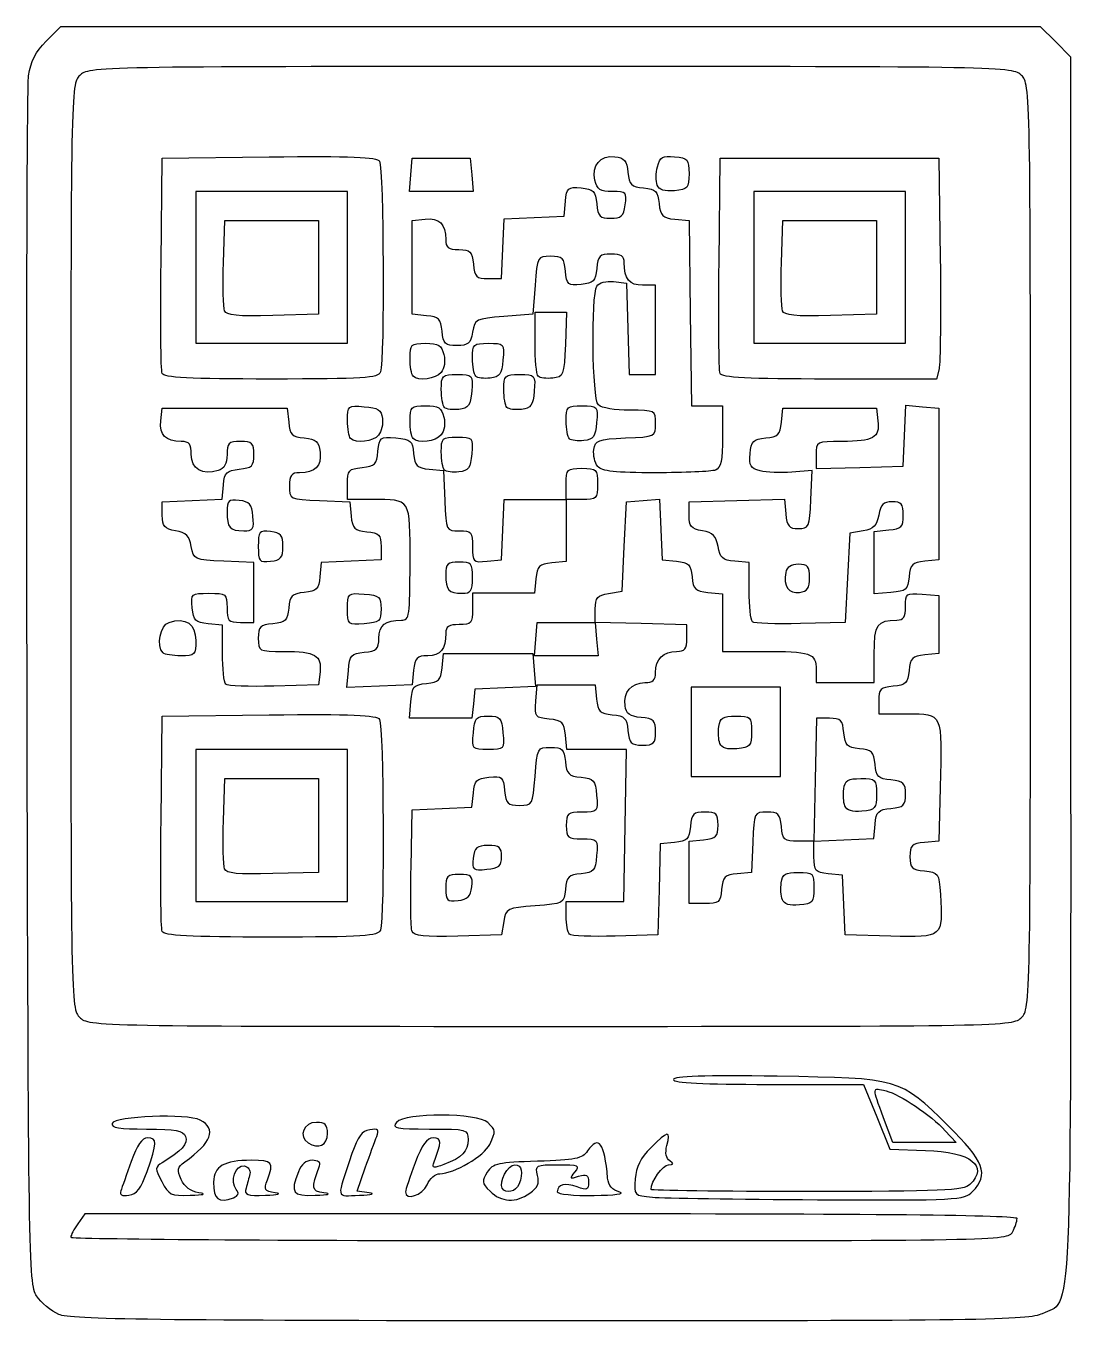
# Model space of a CAD drawing. Extents: x 15 to 1686, y 39 to 1121.
# Drawn here: x 750 to 925.8, y 897.5 to 1119 of the extents above; entities that cross this region are included whole.
import ezdxf

# ---------------------------------------------------------------- set-up
doc = ezdxf.new("R2010")
doc.units = 0
doc.layers.get('0').update_dxf_attribs({"linetype": 'CONTINUOUS'})

msp = doc.modelspace()

# ---------------------------------------------------------------- linework, layer by layer
at = {"color": 7}
for points in [[(753.367275, 1116.517293), (755.85, 1119), (838.125, 1119), (920.4, 1119), (922.95, 1116.45), (925.5, 1113.9), (925.5, 1011.037755)], [(772.67325, 1079.265524), (772.875, 1096.875), (790.822125, 1097.076391)], [(866.42325, 1079.265517), (866.625, 1096.875), (885, 1096.875), (903.375, 1096.875), (903.586725, 1080)], [(856.038825, 1092.328774), (856.038975, 1092.328774)], [(827.625, 1076.625), (829.875, 1076.625), (830.096025, 1081.653996), (830.316975, 1086.682993), (835.346025, 1086.903996), (840.375, 1087.125), (840.613275, 1089.606232)], [(783.15765, 1079.306263), (783.375, 1086.375), (791.25, 1086.375), (799.125, 1086.375), (799.125, 1078.5), (799.125, 1070.625), (791.424075, 1070.411114)], [(817.26825, 1070.393279), (814.875, 1070.625), (814.875, 1078.5), (814.875, 1086.375), (817.043625, 1086.622557)], [(858.98175, 1086.606721), (861.375, 1086.375), (861.577725, 1070.8125), (861.78045, 1055.25), (864.390225, 1055.25), (867, 1055.25), (867, 1050.080242)], [(876.90765, 1079.306263), (877.125, 1086.375), (885, 1086.375), (892.875, 1086.375), (892.875, 1078.5), (892.875, 1070.625), (885.174075, 1070.411114)], [(835.5, 1075.5), (835.125, 1070.625), (830.253825, 1070.25)], [(848.706375, 1076.122557), (850.875, 1075.875), (851.08875, 1068.1875), (851.3025, 1060.5), (853.52625, 1060.5), (855.75, 1060.5), (855.75, 1068), (855.75, 1075.5), (853.58025, 1075.5)], [(835.5, 1065.875), (835.5, 1071), (838.15785, 1071), (840.8157, 1071), (840.59535, 1065.5625)], [(903.384975, 1061.4375), (902.971425, 1059.75), (884.9622, 1059.75)], [(772.627425, 1052.706383), (772.875, 1054.875), (783.375, 1054.875), (793.875, 1054.875), (794.10675, 1052.48172)], [(876.89325, 1052.48172), (877.125, 1054.875), (885, 1054.875), (892.875, 1054.875), (893.122575, 1052.706383)], [(882.75, 1046.972843), (882.75, 1044.695685), (890.0625, 1044.910343), (897.375, 1045.125), (897.59775, 1050.23067), (897.8205, 1055.336348), (900.59775, 1055.10567), (903.375, 1054.875), (903.375, 1042.125), (903.375, 1029.375), (900.98175, 1029.14328)], [(817.73175, 1044.60672), (820.125, 1044.375), (820.346775, 1039.3125)], [(881.84265, 1039.507807), (882.060375, 1044.390607), (878.637675, 1044.118395)], [(772.875, 1036.882365), (772.875, 1039.125), (777.892425, 1039.34574), (782.909925, 1039.56648), (783.142425, 1041.97074)], [(808.06365, 1039.5), (804, 1039.5), (804, 1042.07748)], [(827.4375, 1029.13998), (829.875, 1029.375), (830.096775, 1034.4375), (830.31855, 1039.5), (835.534275, 1039.5), (840.75, 1039.5), (840.75, 1042.125)], [(799.3125, 1039.346767), (804.375, 1039.125), (804.60675, 1036.73172)], [(843.375, 1039.5), (840.75, 1039.5), (840.75, 1034.29752), (840.75, 1029.09504), (838.3125, 1028.86002)], [(847.875, 1023.747607), (850.125, 1024.134945), (850.5, 1031.629972), (850.875, 1039.125), (853.65225, 1039.35567), (856.4295, 1039.586348), (856.65225, 1034.48067), (856.875, 1029.375), (859.26825, 1029.14328)], [(861.375, 1036.882365), (861.375, 1039.125), (869.38815, 1039.33737), (877.401225, 1039.549747), (877.63815, 1037.08737)], [(895.3125, 1023.892223), (892.5, 1023.659453), (892.5, 1028.90721), (892.5, 1034.15496), (894.9375, 1034.38998)], [(890.6187, 1034.251305), (888.375, 1033.865055), (888, 1026.370027), (887.625, 1018.875), (880.08705, 1018.662915)], [(809.625, 1031.625), (809.625, 1029.375), (804.607575, 1029.15426), (799.590075, 1028.93352), (799.357575, 1026.52926)], [(786, 1018.875), (788.25, 1018.875), (788.25, 1023.903232), (788.25, 1028.931465), (783.192375, 1029.153233)], [(871.5, 1024.202483), (871.5, 1028.90496), (869.0658, 1029.13998)], [(835.63995, 1026.1875), (835.404975, 1023.75), (830.20245, 1023.75), (825, 1023.75), (825, 1021.125)], [(864.5625, 1023.88998), (867, 1023.65496), (867, 1018.82748), (867, 1014), (873.68865, 1014)], [(900.5625, 1023.607777), (903.375, 1023.375), (903.375, 1018.5), (903.375, 1013.625), (900.98175, 1013.39328)], [(861, 1016.223765), (861, 1018.447522), (853.3125, 1018.661265), (845.625, 1018.875), (845.625, 1021.117635)], [(783, 1013.702482), (783, 1018.40496), (780.5625, 1018.63998)], [(819.89325, 1011.23172), (820.125, 1013.625), (827.625, 1013.625), (835.125, 1013.625), (835.3557, 1010.84775), (835.586325, 1008.0705), (830.4807, 1007.84775), (825.375, 1007.625), (825.13995, 1005.1875), (824.904975, 1002.75), (819.657225, 1002.75), (814.409475, 1002.75), (814.6422, 1005.5625)], [(882.75, 1010.919758), (882.75, 1008.75), (887.625, 1008.75), (892.5, 1008.75), (892.5, 1013.544758)], [(799.372575, 1010.543617), (799.125, 1008.375), (791.58705, 1008.162915)], [(815.11005, 1010.8125), (814.875, 1008.375), (809.390175, 1008.15369), (803.905425, 1007.93238), (804.140175, 1010.77869)], [(835.645275, 1005.613597), (835.875, 1008.375), (840.75, 1008.375), (845.625, 1008.375), (845.85675, 1005.98172)], [(893.25, 1005.70248), (893.25, 1003.5), (898.110675, 1003.5)], [(772.67325, 985.515517), (772.875, 1003.125), (790.822125, 1003.32639)], [(884.973675, 1002.75), (882.7923, 1002.75), (882.58365, 992.4375), (882.375, 982.125), (879.75, 982.125)], [(840.75, 969.500002), (840.75, 972), (845.5908, 972), (850.4316, 972), (850.6533, 984.75096), (850.875, 997.501927), (845.86005, 997.501178), (840.845025, 997.500428), (840.61005, 999.937928)], [(783.15765, 985.556265), (783.375, 992.625), (791.25, 992.625), (799.125, 992.625), (799.125, 984.75), (799.125, 976.875), (791.424075, 976.661115)], [(814.664025, 977.664667), (814.875, 987.375), (819.892425, 987.59574), (824.909925, 987.81648), (825.142425, 990.22074)], [(903.5922, 991.125), (903.375, 982.125), (900.9375, 981.88998)], [(882.375, 979.5), (882.375, 982.125), (887.392425, 982.34574), (892.409925, 982.56648), (892.642425, 984.97074)], [(858.963225, 981.8919), (856.55145, 981.6588), (856.338225, 974.0169), (856.125, 966.375), (848.962875, 966.162158)], [(864, 971.625), (861.375, 971.625), (861.375, 976.875), (861.375, 982.125), (863.8125, 982.36002)], [(872.096775, 981.9375), (871.875, 976.875), (869.48175, 976.64328)], [(895.29165, 966.16149), (887.625, 966.375), (887.404275, 971.392462), (887.18355, 976.409918), (884.779275, 976.642462)], [(830.24805, 968.625), (829.863375, 966.375), (822.543675, 966.160185)], [(874.730775, 941.25), (890.711475, 941.25), (892.92195, 935.8125), (895.13235, 930.375), (901.10775, 930.152955)], [(904.443225, 933.454673), (906.26145, 931.5), (900.93465, 931.5), (895.607775, 931.5), (894.05385, 935.653132)], [(807.61815, 923.031817), (805.611375, 923.33889), (806.9787, 927.231945)], [(817.3638, 924.374977), (817.3635, 924.375)], [(838.167525, 919.5), (759.83505, 919.5), (758.667525, 917.833118)]]:
    msp.add_lwpolyline(points, dxfattribs=at)
for points in [[(814.6422, 1094.0625), (814.875, 1096.875), (819.75, 1096.875), (824.625, 1096.875), (824.8578, 1094.0625), (825.090525, 1091.25), (819.75, 1091.25), (814.409475, 1091.25)], [(804, 1078.5), (804, 1091.25), (791.25, 1091.25), (778.5, 1091.25), (778.5, 1078.5), (778.5, 1065.75), (791.25, 1065.75), (804, 1065.75)], [(897.75, 1078.5), (897.75, 1091.25), (885, 1091.25), (872.25, 1091.25), (872.25, 1078.5), (872.25, 1065.75), (885, 1065.75), (897.75, 1065.75)], [(783.331725, 1071.217377)], [(877.081725, 1071.217377)], [(772.8372, 1060.703017)], [(815.000025, 1060.25)], [(825.53445, 1060.215568)], [(836.03445, 1060.215568)], [(866.5872, 1060.703017)], [(820.28445, 1054.96557)], [(830.78445, 1054.96557)], [(804.500025, 1049.750002)], [(815.000025, 1049.750002)], [(841.28445, 1049.715578)], [(820.28445, 1044.46557)], [(846.034275, 1045.08372)], [(788.11005, 1036.6875)], [(793.125, 1031.625)], [(825, 1026.375)], [(881.625, 1026.375)], [(804, 1021.125)], [(835.6422, 1016.0625), (835.875, 1018.875), (840.75, 1018.875), (845.625, 1018.875), (845.8578, 1016.0625), (846.090525, 1013.25), (840.75, 1013.25), (835.409475, 1013.25)], [(872.02455, 1018.975418)], [(773.000025, 1013.750003)], [(783.52455, 1008.475418)], [(876.75, 1000.5), (876.75, 1008), (869.25, 1008), (861.75, 1008), (861.75, 1000.5), (861.75, 993), (869.25, 993), (876.75, 993)], [(825.1422, 1000.3125)], [(804, 984.75), (804, 997.5), (791.25, 997.5), (778.5, 997.5), (778.5, 984.75), (778.5, 972), (791.25, 972), (804, 972)], [(866.5605, 998.52255)], [(887.5605, 988.02255)], [(829.875, 979.5)], [(783.331725, 977.46738)], [(824.8623, 974.4375)], [(877.0605, 972.27255)], [(772.8372, 966.953017)], [(814.8384, 966.949845)], [(841.275375, 966.474653)], [(917.25, 952.5)], [(800.625, 933.010275)], [(770.3184, 926.625)], [(830.0073, 923.8125)], [(779.02185, 923.041103)], [(784.832775, 922.212585)], [(800.028825, 923.040443)], [(807.61815, 923.031817)], [(834.6432, 922.959607)], [(909, 923.25)], [(915.7236, 916.450695)], [(755.494125, 902.594347)]]:
    msp.add_lwpolyline(points, close=True, dxfattribs=at)
for points in [[(750.4086, 1110.704793), (750.74865, 1113.083447), (751.59375, 1114.743759), (753.367275, 1116.517293)], [(838.125, 1112.25), (761.499975, 1112.25), (760.48065, 1112.23068), (759, 1110.75)], [(917.25, 1110.75), (915.76935, 1112.230676), (914.750025, 1112.25), (838.125, 1112.25)], [(750.153825, 1007.591835), (750.032175, 1062.472576), (750.146325, 1108.873407), (750.4086, 1110.704793)], [(759, 1110.75), (757.51935, 1109.269324), (757.5, 1108.25), (757.5, 1031.625)], [(918.75, 1031.625), (918.75, 1108.25), (918.7305, 1109.269324), (917.25, 1110.75)], [(790.822125, 1097.076391), (804.679875, 1097.231894), (808.906875, 1097.061001), (809.37315, 1096.326391)], [(809.37315, 1096.326391), (810.070425, 1095.227892), (810.228, 1062.716929), (809.54475, 1060.93634)], [(845.55555, 1093.13474), (844.9374, 1095.597643), (846.463275, 1097.38783), (848.9358, 1097.100418)], [(848.9358, 1097.100418), (850.509375, 1096.917502), (850.918725, 1096.423754), (851.10675, 1094.481721)], [(856.069725, 1095.422276), (856.479225, 1097.053976), (856.912275, 1097.306309), (858.963075, 1097.108099)], [(858.963075, 1097.108099), (861.174975, 1096.894317), (861.37485, 1096.657468), (861.37485, 1094.25)], [(851.10675, 1094.481721), (851.3085, 1092.397882), (851.647875, 1092.058481), (853.73175, 1091.856721)], [(856.038975, 1092.328774), (855.791025, 1092.974793), (855.804975, 1094.366869), (856.069725, 1095.422276)], [(861.37485, 1094.25), (861.37485, 1091.835511), (861.17895, 1091.606122), (858.932175, 1091.389597)], [(840.613275, 1089.606232), (840.83385, 1091.902679), (841.0293, 1092.070243), (843.238275, 1091.856232)], [(848.509425, 1091.25), (846.48525, 1091.25), (845.9415, 1091.596956), (845.55555, 1093.13474)], [(858.932175, 1091.389597), (857.248575, 1091.227345), (856.349475, 1091.519196), (856.038825, 1092.328774)], [(843.238275, 1091.856232), (845.32515, 1091.654053), (845.65455, 1091.318735), (845.86005, 1089.1875)], [(850.659975, 1089), (850.9701, 1091.113077), (850.839225, 1091.25), (848.509425, 1091.25)], [(853.73175, 1091.856721), (855.81555, 1091.65496), (856.154925, 1091.315559), (856.35675, 1089.231721)], [(845.86005, 1089.1875), (846.06435, 1087.068598), (846.371775, 1086.75), (848.212425, 1086.75)], [(848.212425, 1086.75), (849.99165, 1086.75), (850.382475, 1087.109305), (850.659975, 1089)], [(856.35675, 1089.231721), (856.5585, 1087.147882), (856.897875, 1086.808481), (858.98175, 1086.606721)], [(817.043625, 1086.622557), (819.4119, 1086.892904), (820.47045, 1085.837327), (820.488525, 1083.1875)], [(820.488525, 1083.1875), (820.497525, 1081.823198), (820.9218, 1081.5), (822.70245, 1081.5)], [(822.70245, 1081.5), (824.6391, 1081.5), (824.933325, 1081.205794), (825.13995, 1079.0625)], [(772.8372, 1060.703024), (772.63605, 1061.227183), (772.562325, 1069.580309), (772.67325, 1079.265524)], [(783.331725, 1071.217377), (783.1164, 1071.778458), (783.038025, 1075.418457), (783.15765, 1079.306263)], [(825.13995, 1079.0625), (825.34785, 1076.906393), (825.634725, 1076.625), (827.625, 1076.625)], [(838.125, 1080.375), (835.8942, 1080.375), (835.871775, 1080.33333), (835.5, 1075.5)], [(840.613275, 1077.893768), (840.401625, 1080.097741), (840.1236, 1080.375), (838.125, 1080.375)], [(848.29755, 1080.75), (846.3609, 1080.75), (846.066675, 1080.455794), (845.86005, 1078.3125)], [(850.5, 1079.31134), (850.5, 1080.402953), (849.9687, 1080.75), (848.29755, 1080.75)], [(853.58025, 1075.5), (851.37405, 1075.5), (850.5, 1076.58149), (850.5, 1079.31134)], [(866.5872, 1060.703017), (866.38605, 1061.227176), (866.312325, 1069.580301), (866.42325, 1079.265517)], [(877.081725, 1071.217377), (876.8664, 1071.778458), (876.788025, 1075.418457), (876.90765, 1079.306263)], [(903.586725, 1080), (903.7032, 1070.71875), (903.612225, 1062.365625), (903.384975, 1061.4375)], [(843.238275, 1075.643768), (841.0293, 1075.429757), (840.83385, 1075.597321), (840.613275, 1077.893768)], [(845.86005, 1078.3125), (845.65455, 1076.181265), (845.32515, 1075.845947), (843.238275, 1075.643768)], [(846.15, 1055.4), (845.1012, 1056.448785), (844.889025, 1073.769415), (845.90535, 1075.372557)], [(845.90535, 1075.372557), (846.264525, 1075.939157), (847.47465, 1076.263166), (848.706375, 1076.122557)], [(791.424075, 1070.411114), (785.471625, 1070.245792), (783.634275, 1070.428852), (783.331725, 1071.217377)], [(819.89325, 1067.768279), (819.6915, 1069.852118), (819.352125, 1070.191519), (817.26825, 1070.393279)], [(830.253825, 1070.25), (825.534075, 1069.886653), (825.370725, 1069.805077), (824.996475, 1067.625)], [(885.174075, 1070.411114), (879.221625, 1070.245792), (877.384275, 1070.428852), (877.081725, 1071.217377)], [(822.36765, 1065.375), (820.3944, 1065.375), (820.097175, 1065.662489), (819.89325, 1067.768279)], [(824.996475, 1067.625), (824.668275, 1065.712751), (824.273625, 1065.375), (822.36765, 1065.375)], [(814.5, 1063.25), (814.5, 1065.604537), (814.651875, 1065.75), (817.110675, 1065.75)], [(817.110675, 1065.75), (819.2736, 1065.75), (819.802575, 1065.426688), (820.19445, 1063.86526)], [(825, 1063.25), (825, 1065.615217), (825.144, 1065.75), (827.6703, 1065.75)], [(827.6703, 1065.75), (830.297325, 1065.75), (830.336775, 1065.704453), (830.1078, 1062.9375)], [(836.03445, 1060.215568), (835.740525, 1060.509505), (835.5, 1063.05625), (835.5, 1065.875)], [(840.59535, 1065.5625), (840.384825, 1060.367029), (840.290325, 1060.115122), (838.47195, 1059.903067)], [(815.000025, 1060.25), (814.725, 1060.525), (814.5, 1061.875), (814.5, 1063.25)], [(820.19445, 1063.86526), (820.4658, 1062.784276), (820.27275, 1061.504914), (819.7419, 1060.86526)], [(825.53445, 1060.215568), (825.240525, 1060.509505), (825, 1061.875), (825, 1063.25)], [(809.54475, 1060.93634), (809.147175, 1059.900297), (806.816325, 1059.75), (791.1462, 1059.75)], [(819.7419, 1060.86526), (818.796075, 1059.725615), (815.9001, 1059.349865), (815.000025, 1060.25)], [(830.1078, 1062.9375), (829.910925, 1060.559144), (829.581225, 1060.090742), (827.97195, 1059.903067)], [(791.1462, 1059.75), (777.327675, 1059.75), (773.118825, 1059.969075), (772.8372, 1060.703017)], [(819.75, 1058.000002), (819.75, 1060.365217), (819.894, 1060.5), (822.4203, 1060.5)], [(822.4203, 1060.5), (825.047325, 1060.5), (825.086775, 1060.454453), (824.8578, 1057.6875)], [(827.97195, 1059.903067), (826.92525, 1059.781005), (825.828375, 1059.92163), (825.53445, 1060.215568)], [(830.25, 1058.000002), (830.25, 1060.365217), (830.394, 1060.5), (832.9203, 1060.5)], [(832.9203, 1060.5), (835.547325, 1060.5), (835.586775, 1060.454453), (835.3578, 1057.6875)], [(838.47195, 1059.903067), (837.42525, 1059.781005), (836.328375, 1059.92163), (836.03445, 1060.215568)], [(884.9622, 1059.75), (871.090275, 1059.75), (866.8689, 1059.96894), (866.5872, 1060.703017)], [(820.28445, 1054.965578), (819.990525, 1055.259503), (819.75, 1056.624998), (819.75, 1058.000002)], [(824.8578, 1057.6875), (824.660925, 1055.309145), (824.331225, 1054.84074), (822.72195, 1054.653067)], [(830.78445, 1054.965578), (830.490525, 1055.259503), (830.25, 1056.624998), (830.25, 1058.000002)], [(835.3578, 1057.6875), (835.160925, 1055.309145), (834.831225, 1054.84074), (833.22195, 1054.653067)], [(804, 1052.795273), (804, 1055.277863), (804.069, 1055.334818), (806.8125, 1055.107777)], [(806.8125, 1055.107777), (809.093625, 1054.91898), (809.671275, 1054.548375), (809.8701, 1053.14622)], [(814.5, 1052.750002), (814.5, 1055.104538), (814.651875, 1055.25), (817.110675, 1055.25)], [(817.110675, 1055.25), (819.2736, 1055.25), (819.802575, 1054.92669), (820.19445, 1053.365258)], [(822.72195, 1054.653067), (821.67525, 1054.531005), (820.578375, 1054.671668), (820.28445, 1054.96557)], [(833.22195, 1054.653067), (832.17525, 1054.531005), (831.078375, 1054.671668), (830.78445, 1054.96557)], [(840.75, 1052.75001), (840.75, 1055.115225), (840.894, 1055.250008), (843.4203, 1055.250008)], [(843.4203, 1055.250008), (846.047325, 1055.250008), (846.086775, 1055.204483), (845.8578, 1052.437508)], [(851.4, 1054.5), (849.0075, 1054.5), (846.645, 1054.905), (846.15, 1055.4)], [(855.75, 1052.284267), (855.75, 1054.483898), (855.7185, 1054.5), (851.4, 1054.5)], [(776.0625, 1049.261483), (773.412675, 1049.279558), (772.357125, 1050.338115), (772.627425, 1052.706383)], [(794.10675, 1052.48172), (794.3085, 1050.397882), (794.647875, 1050.058477), (796.73175, 1049.85672)], [(804.500025, 1049.750002), (804.225, 1050.024997), (804, 1051.395375), (804, 1052.795273)], [(809.8701, 1053.14622), (810.004875, 1052.195385), (809.710425, 1050.92976), (809.215725, 1050.33372)], [(815.000025, 1049.750002), (814.725, 1050.024997), (814.5, 1051.374998), (814.5, 1052.750002)], [(820.19445, 1053.365258), (820.4658, 1052.284275), (820.27275, 1051.004917), (819.7419, 1050.365258)], [(841.28445, 1049.715578), (840.990525, 1050.00951), (840.75, 1051.375005), (840.75, 1052.75001)], [(845.8578, 1052.437508), (845.660925, 1050.059152), (845.331225, 1049.590747), (843.72195, 1049.403075)], [(850.6875, 1049.846767), (855.74505, 1050.068317), (855.75, 1050.070695), (855.75, 1052.284267)], [(874.26825, 1049.85672), (876.352125, 1050.058477), (876.6915, 1050.397882), (876.89325, 1052.48172)], [(893.122575, 1052.706383), (893.443125, 1049.89803), (892.348125, 1049.27556), (887.0625, 1049.261483)], [(796.73175, 1049.85672), (798.74745, 1049.661555), (799.164075, 1049.28291), (799.372575, 1047.456383)], [(809.215725, 1050.33372), (808.2912, 1049.2197), (805.38945, 1048.860525), (804.500025, 1049.750002)], [(809.1132, 1047.604755), (809.34015, 1049.96817), (809.480925, 1050.073725), (812.1132, 1049.854755)], [(812.1132, 1049.854755), (814.61265, 1049.646825), (814.896975, 1049.397682), (815.10675, 1047.23172)], [(819.7419, 1050.365258), (818.796075, 1049.225617), (815.9001, 1048.849868), (815.000025, 1049.750002)], [(819.75, 1047.500002), (819.75, 1049.865217), (819.894, 1050), (822.4203, 1050)], [(822.4203, 1050), (825.047325, 1050), (825.086775, 1049.954475), (824.8578, 1047.1875)], [(845.3799, 1047.89622), (845.60445, 1049.479928), (846.0498, 1049.643607), (850.6875, 1049.846767)], [(867, 1050.080242), (867, 1046.057963), (866.736675, 1044.809438), (865.81365, 1044.455242)], [(871.6419, 1047.213233), (871.8453, 1049.317552), (872.1801, 1049.654542), (874.26825, 1049.85672)], [(777.75, 1047.050543), (777.75, 1048.828057), (777.4263, 1049.252205), (776.0625, 1049.261483)], [(786, 1049.25), (784.011525, 1049.25), (783.75, 1048.994385), (783.75, 1047.050543)], [(788.25, 1047.04752), (788.25, 1048.994723), (787.989225, 1049.25), (786, 1049.25)], [(806.4375, 1044.88998), (808.59045, 1045.097565), (808.902825, 1045.414485), (809.1132, 1047.604755)], [(843.72195, 1049.403075), (842.67525, 1049.281013), (841.578375, 1049.421675), (841.28445, 1049.715578)], [(846.034275, 1045.08372), (845.539575, 1045.67976), (845.245125, 1046.945385), (845.3799, 1047.89622)], [(887.0625, 1049.261483), (882.761925, 1049.250008), (882.75, 1049.243708), (882.75, 1046.972843)], [(782.25, 1044.375), (779.6004, 1043.534055), (777.75, 1044.634253), (777.75, 1047.050543)], [(783.75, 1047.050543), (783.75, 1045.509773), (783.30075, 1044.708503), (782.25, 1044.375)], [(785.8125, 1044.61002), (787.955775, 1044.816667), (788.25, 1045.110878), (788.25, 1047.04752)], [(799.372575, 1047.456383), (799.642875, 1045.088115), (798.587325, 1044.02952), (795.9375, 1044.011483)], [(815.10675, 1047.23172), (815.3085, 1045.147882), (815.647875, 1044.808477), (817.73175, 1044.60672)], [(820.28445, 1044.46557), (819.990525, 1044.759503), (819.75, 1046.124998), (819.75, 1047.500002)], [(824.8578, 1047.1875), (824.660925, 1044.809145), (824.331225, 1044.34074), (822.72195, 1044.153067)], [(873.311925, 1044.32382), (871.697325, 1044.72906), (871.444125, 1045.167068), (871.6419, 1047.213233)], [(783.142425, 1041.97074), (783.3462, 1044.077078), (783.677025, 1044.404123), (785.8125, 1044.61002)], [(795.9375, 1044.011483), (794.570925, 1044.002182), (794.25, 1043.578665), (794.25, 1041.784267)], [(804, 1042.07748), (804, 1044.437197), (804.20595, 1044.67482), (806.4375, 1044.88998)], [(822.72195, 1044.153067), (821.67525, 1044.031005), (820.578375, 1044.171668), (820.28445, 1044.46557)], [(840.75, 1042.125), (840.75, 1044.624998), (840.875025, 1044.75), (843.375, 1044.75)], [(843.375, 1044.75), (845.874975, 1044.75), (846, 1044.624998), (846, 1042.125)], [(855.780525, 1044), (848.9814, 1044), (846.725475, 1044.250845), (846.034275, 1045.08372)], [(865.81365, 1044.455242), (865.16115, 1044.204855), (860.646225, 1044), (855.780525, 1044)], [(878.637675, 1044.118395), (876.755175, 1043.968672), (874.358625, 1044.061095), (873.311925, 1044.32382)], [(794.25, 1041.784267), (794.25, 1039.570695), (794.2575, 1039.568317), (799.3125, 1039.346767)], [(846, 1042.125), (846, 1039.625002), (845.874975, 1039.5), (843.375, 1039.5)], [(785.8125, 1039.362315), (783.982125, 1039.572923), (783.75, 1039.354815), (783.75, 1037.424818)], [(788.11005, 1036.6875), (787.914225, 1038.71856), (787.531125, 1039.16457), (785.8125, 1039.362315)], [(814.5, 1028.919758), (814.5, 1039.900845), (814.743825, 1039.5), (808.06365, 1039.5)], [(820.346775, 1039.3125), (820.568325, 1034.254942), (820.570725, 1034.25), (822.784275, 1034.25)], [(879.75, 1034.625), (881.535675, 1034.625), (881.63535, 1034.857522), (881.84265, 1039.507807)], [(895.50735, 1039.125), (894.01995, 1039.125), (893.560575, 1038.668175), (893.25105, 1036.881277)], [(897.375, 1036.875), (897.375, 1038.772635), (897.0825, 1039.125), (895.50735, 1039.125)], [(775.1187, 1034.251088), (773.214, 1034.581013), (772.875, 1034.97855), (772.875, 1036.882365)], [(783.75, 1037.424818), (783.75, 1034.781795), (784.2186, 1034.25), (786.5475, 1034.25)], [(786.5475, 1034.25), (788.1237, 1034.25), (788.316075, 1034.550142), (788.11005, 1036.6875)], [(804.60675, 1036.73172), (804.8085, 1034.647882), (805.147875, 1034.308477), (807.23175, 1034.10672)], [(863.6187, 1034.251088), (861.714, 1034.581013), (861.375, 1034.97855), (861.375, 1036.882365)], [(877.63815, 1037.08737), (877.8366, 1035.024007), (878.178825, 1034.625), (879.75, 1034.625)], [(893.25105, 1036.881277), (892.942275, 1035.09837), (892.4016, 1034.558227), (890.6187, 1034.251305)], [(894.9375, 1034.38998), (897.0936, 1034.597865), (897.375, 1034.884748), (897.375, 1036.875)], [(791.0625, 1034.112315), (789.14745, 1034.332665), (789, 1034.15484), (789, 1031.625)], [(777.748575, 1031.618722), (777.44175, 1033.40166), (776.901675, 1033.94226), (775.1187, 1034.251088)], [(793.125, 1031.625), (793.125, 1033.522013), (792.80145, 1033.91223), (791.0625, 1034.112315)], [(807.23175, 1034.10672), (809.3394, 1033.902652), (809.625, 1033.606522), (809.625, 1031.625)], [(822.784275, 1034.25), (824.82405, 1034.25), (825, 1034.037765), (825, 1031.57748)], [(866.247, 1031.618722), (865.9413, 1033.402178), (865.4022, 1033.94217), (863.6187, 1034.251088)], [(757.5, 1031.625), (757.5, 954.999998), (757.5195, 953.98068), (759, 952.5)], [(783.192375, 1029.153233), (778.224825, 1029.371048), (778.12785, 1029.414953), (777.748575, 1031.618722)], [(789, 1031.625), (789, 1029.095137), (789.14745, 1028.917335), (791.0625, 1029.137685)], [(791.0625, 1029.137685), (792.80145, 1029.33777), (793.125, 1029.727987), (793.125, 1031.625)], [(825, 1031.57748), (825, 1029.014122), (825.099525, 1028.91456), (827.4375, 1029.13998)], [(869.0658, 1029.13998), (867.02055, 1029.337448), (866.5701, 1029.733538), (866.247, 1031.618722)], [(917.25, 952.5), (918.73065, 953.98068), (918.75, 954.999998), (918.75, 1031.625)], [(813.06135, 1019.25), (814.4052, 1019.25), (814.5, 1019.887433), (814.5, 1028.919758)], [(822.75, 1029), (820.779375, 1029), (820.5, 1028.736112), (820.5, 1026.875002)], [(825, 1026.375), (825, 1028.791665), (824.821425, 1029), (822.75, 1029)], [(838.3125, 1028.86002), (836.169225, 1028.653365), (835.84665, 1028.33079), (835.63995, 1026.1875)], [(859.26825, 1029.14328), (861.352125, 1028.941523), (861.6915, 1028.602118), (861.89325, 1026.51828)], [(879.760275, 1028.625), (878.55765, 1028.625), (877.802775, 1028.143388), (877.634325, 1027.268693)], [(881.625, 1026.375), (881.625, 1028.271698), (881.3322, 1028.625), (879.760275, 1028.625)], [(900.98175, 1029.14328), (898.897875, 1028.941523), (898.5585, 1028.602118), (898.35675, 1026.51828)], [(799.357575, 1026.52926), (799.15485, 1024.433258), (798.818175, 1024.095292), (796.73175, 1023.89328)], [(820.5, 1026.875002), (820.5, 1024.293727), (820.9785, 1023.75), (823.250025, 1023.75)], [(823.250025, 1023.75), (824.750025, 1023.75), (825, 1024.125), (825, 1026.375)], [(861.89325, 1026.51828), (862.09605, 1024.424152), (862.42965, 1024.095622), (864.5625, 1023.88998)], [(877.634325, 1027.268693), (877.196175, 1024.993358), (878.124225, 1023.627885), (879.934125, 1023.884895)], [(879.934125, 1023.884895), (881.259525, 1024.0731), (881.625, 1024.611345), (881.625, 1026.375)], [(898.35675, 1026.51828), (898.14615, 1024.34343), (897.868275, 1024.103752), (895.3125, 1023.892223)], [(777.88995, 1021.3125), (777.6597, 1023.701145), (777.716025, 1023.75), (780.70245, 1023.75)], [(780.70245, 1023.75), (783.640725, 1023.75), (783.75, 1023.662587), (783.75, 1021.3125)], [(796.73175, 1023.89328), (794.647875, 1023.691523), (794.3085, 1023.352117), (794.10675, 1021.26828)], [(804, 1021.125), (804, 1023.804345), (804.0375, 1023.837442), (806.8125, 1023.607777)], [(806.8125, 1023.607777), (809.38575, 1023.3948), (809.625, 1023.183615), (809.625, 1021.125)], [(845.625, 1021.117635), (845.625, 1023.023378), (845.963025, 1023.418455), (847.875, 1023.747607)], [(872.02455, 1018.975418), (871.7361, 1019.263935), (871.5, 1021.616115), (871.5, 1024.202483)], [(897.75, 1021.545277), (897.75, 1023.738975), (897.8745, 1023.83025), (900.5625, 1023.607777)], [(780.5625, 1018.63998), (778.419225, 1018.846635), (778.09665, 1019.16921), (777.88995, 1021.3125)], [(783.75, 1021.3125), (783.75, 1019.10417), (783.961575, 1018.875), (786, 1018.875)], [(794.10675, 1021.26828), (793.90395, 1019.174152), (793.57035, 1018.845622), (791.4375, 1018.63998)], [(806.8125, 1018.642223), (804.0375, 1018.412558), (804, 1018.445655), (804, 1021.125)], [(809.625, 1021.125), (809.625, 1019.066385), (809.38575, 1018.8552), (806.8125, 1018.642223)], [(825, 1021.125), (825, 1018.708335), (824.821425, 1018.5), (822.75, 1018.5)], [(896.31135, 1019.25), (897.416175, 1019.25), (897.75, 1019.78262), (897.75, 1021.545277)], [(773.000025, 1013.750003), (771.8412, 1014.90879), (772.5237, 1018.406438), (774, 1018.875)], [(774, 1018.875), (776.817225, 1019.76915), (778.5, 1018.628407), (778.5, 1015.824457)], [(809.25, 1016.217278), (809.25, 1018.3737), (810.3513, 1019.25), (813.06135, 1019.25)], [(880.08705, 1018.662915), (875.9412, 1018.546267), (872.313075, 1018.686915), (872.02455, 1018.975418)], [(892.5, 1013.544758), (892.5, 1018.54095), (892.9737, 1019.25), (896.31135, 1019.25)], [(791.4375, 1018.63998), (789.294225, 1018.433333), (789, 1018.139122), (789, 1016.20248)], [(820.5, 1017.061343), (820.5, 1014.351285), (819.6237, 1013.25), (817.4673, 1013.25)], [(822.75, 1018.5), (821.031975, 1018.5), (820.5, 1018.159852), (820.5, 1017.061343)], [(778.5, 1015.824457), (778.5, 1013.406743), (778.347825, 1013.25), (776.000025, 1013.25)], [(789, 1016.20248), (789, 1014.02253), (789.04425, 1013.99988), (793.3125, 1013.988517)], [(806.8125, 1013.86002), (808.932825, 1014.064462), (809.25, 1014.371167), (809.25, 1016.217278)], [(859.275, 1014), (860.687175, 1014), (861, 1014.403312), (861, 1016.223765)], [(776.000025, 1013.25), (774.624975, 1013.25), (773.274975, 1013.475), (773.000025, 1013.750003)], [(783.52455, 1008.475418), (783.2361, 1008.763935), (783, 1011.116115), (783, 1013.702482)], [(793.3125, 1013.988517), (798.598125, 1013.974417), (799.693125, 1013.35197), (799.372575, 1010.543617)], [(804.140175, 1010.77869), (804.355125, 1013.384077), (804.581325, 1013.64489), (806.8125, 1013.86002)], [(817.4673, 1013.25), (815.621175, 1013.25), (815.314425, 1012.932855), (815.11005, 1010.8125)], [(855.75, 1010.475), (855.75, 1012.672987), (857.076975, 1014), (859.275, 1014)], [(873.68865, 1014), (881.875275, 1014), (882.75, 1013.70264), (882.75, 1010.919758)], [(900.98175, 1013.39328), (898.897875, 1013.191523), (898.5585, 1012.852117), (898.35675, 1010.76828)], [(817.26825, 1008.60672), (819.352125, 1008.808477), (819.6915, 1009.147883), (819.89325, 1011.23172)], [(853.9668, 1008.75), (855.327525, 1008.75), (855.75, 1009.15869), (855.75, 1010.475)], [(898.35675, 1010.76828), (898.15395, 1008.674152), (897.82035, 1008.345622), (895.6875, 1008.13998)], [(925.5, 1011.037755), (925.5, 897.527978), (925.8354, 905.147775), (920.732175, 902.72613)], [(791.58705, 1008.162915), (787.4412, 1008.046267), (783.813075, 1008.186915), (783.52455, 1008.475418)], [(814.6422, 1005.5625), (814.853775, 1008.118305), (815.0934, 1008.39615), (817.26825, 1008.60672)], [(850.6299, 1004.85378), (850.311525, 1007.099888), (851.72475, 1008.75), (853.9668, 1008.75)], [(895.6875, 1008.13998), (893.544225, 1007.933333), (893.25, 1007.639122), (893.25, 1005.70248)], [(751.744125, 905.719327), (750.438825, 907.711267), (750.364725, 912.460605), (750.153825, 1007.591835)], [(837.895275, 1002.613597), (835.5318, 1002.840592), (835.426275, 1002.981337), (835.645275, 1005.613597)], [(845.85675, 1005.98172), (846.0585, 1003.897883), (846.397875, 1003.558477), (848.48175, 1003.35672)], [(790.822125, 1003.32639), (804.679875, 1003.481895), (808.906875, 1003.311015), (809.37315, 1002.57639)], [(848.48175, 1003.35672), (850.575825, 1003.153965), (850.9044, 1002.82032), (851.11005, 1000.6875)], [(853.3125, 1002.88998), (851.424975, 1003.071975), (850.819725, 1003.515053), (850.6299, 1004.85378)], [(898.110675, 1003.5), (904.023975, 1003.5), (903.89775, 1003.785053), (903.5922, 991.125)], [(809.37315, 1002.57639), (810.070425, 1001.477895), (810.228, 968.966932), (809.54475, 967.186343)], [(825.1422, 1000.3125), (825.3552, 1002.885773), (825.5664, 1003.125), (827.625, 1003.125)], [(827.625, 1003.125), (829.6836, 1003.125), (829.8948, 1002.885773), (830.1078, 1000.3125)], [(840.61005, 999.937928), (840.40245, 1002.090878), (840.0855, 1002.40323), (837.895275, 1002.613597)], [(855.75, 1000.45248), (855.75, 1002.389122), (855.455775, 1002.683333), (853.3125, 1002.88998)], [(866.5605, 998.52255), (866.324475, 999.137647), (866.242425, 1000.424827), (866.378175, 1001.382952)], [(866.378175, 1001.382952), (866.582775, 1002.826852), (867.07425, 1003.125), (869.25, 1003.125)], [(869.25, 1003.125), (871.749975, 1003.125), (871.875, 1002.999998), (871.875, 1000.5)], [(887.38995, 1000.3125), (887.183925, 1002.44991), (886.8864, 1002.75), (884.973675, 1002.75)], [(827.625, 997.5), (824.945625, 997.5), (824.91255, 997.5375), (825.1422, 1000.3125)], [(830.1078, 1000.3125), (830.33745, 997.537492), (830.304375, 997.5), (827.625, 997.5)], [(851.11005, 1000.6875), (851.316675, 998.54421), (851.6109, 998.25), (853.54755, 998.25)], [(853.54755, 998.25), (855.484125, 998.25), (855.75, 998.515837), (855.75, 1000.45248)], [(871.875, 1000.5), (871.875, 998.08551), (871.6791, 997.856123), (869.432325, 997.639598)], [(890.01825, 997.64328), (887.924175, 997.846035), (887.5956, 998.17968), (887.38995, 1000.3125)], [(835.5, 993), (835.871775, 997.83333), (835.8942, 997.875), (838.125, 997.875)], [(838.125, 997.875), (840.1065, 997.875), (840.402675, 997.58943), (840.60675, 995.48172)], [(869.432325, 997.639598), (867.794325, 997.481738), (866.84835, 997.77258), (866.5605, 998.52255)], [(892.64325, 995.01828), (892.4415, 997.102118), (892.102125, 997.441523), (890.01825, 997.64328)], [(840.60675, 995.48172), (840.8085, 993.397883), (841.147875, 993.058477), (843.23175, 992.85672)], [(895.3125, 992.38998), (893.17965, 992.595622), (892.84605, 992.924152), (892.64325, 995.01828)], [(825.142425, 990.22074), (825.345, 992.315175), (825.682575, 992.654797), (827.761725, 992.856233)], [(827.761725, 992.856233), (829.9707, 993.070245), (830.16615, 992.902658), (830.386725, 990.606233)], [(832.875, 988.125), (835.1058, 988.125), (835.128225, 988.1667), (835.5, 993)], [(843.23175, 992.85672), (845.4066, 992.64615), (845.646225, 992.368305), (845.8578, 989.8125)], [(887.378175, 990.882952), (887.582775, 992.326852), (888.07425, 992.625), (890.25, 992.625)], [(890.25, 992.625), (892.749975, 992.625), (892.875, 992.499998), (892.875, 990)], [(897.75, 990), (897.75, 991.883033), (897.442425, 992.184623), (895.3125, 992.38998)], [(830.386725, 990.606233), (830.598375, 988.40226), (830.8764, 988.125), (832.875, 988.125)], [(887.5605, 988.02255), (887.324475, 988.637647), (887.242425, 989.924827), (887.378175, 990.882952)], [(892.875, 990), (892.875, 987.58551), (892.6791, 987.356123), (890.432325, 987.139598)], [(895.3125, 987.61002), (897.442425, 987.815377), (897.75, 988.116967), (897.75, 990)], [(845.8578, 989.8125), (846.086775, 987.045547), (846.047325, 987), (843.4203, 987)], [(890.432325, 987.139598), (888.794325, 986.981738), (887.84835, 987.27258), (887.5605, 988.02255)], [(783.331725, 977.46738), (783.1164, 978.028455), (783.038025, 981.66846), (783.15765, 985.556265)], [(843.4203, 987), (840.953325, 987), (840.75, 986.828692), (840.75, 984.75)], [(864.04755, 987), (862.1109, 987), (861.816675, 986.70579), (861.61005, 984.5625)], [(866.25, 984.79752), (866.25, 986.734163), (865.984125, 987), (864.04755, 987)], [(874.486725, 987), (872.331825, 987), (872.3172, 986.96895), (872.096775, 981.9375)], [(876.88995, 984.5625), (876.684225, 986.696205), (876.38475, 987), (874.486725, 987)], [(892.642425, 984.97074), (892.8462, 987.077077), (893.177025, 987.404122), (895.3125, 987.61002)], [(772.8372, 966.953017), (772.63605, 967.477178), (772.562325, 975.830303), (772.67325, 985.515517)], [(840.75, 984.75), (840.75, 982.671308), (840.953325, 982.5), (843.4203, 982.5)], [(861.61005, 984.5625), (861.40395, 982.425255), (861.077925, 982.09629), (858.963225, 981.8919)], [(863.8125, 982.36002), (865.955775, 982.566667), (866.25, 982.860878), (866.25, 984.79752)], [(879.75, 982.125), (877.33665, 982.125), (877.106025, 982.321553), (876.88995, 984.5625)], [(827.625, 981.375), (825.71445, 981.375), (825.338475, 981.056055), (825.132675, 979.260892)], [(829.875, 979.5), (829.875, 981.083332), (829.524975, 981.375), (827.625, 981.375)], [(843.4203, 982.5), (846.047325, 982.5), (846.086775, 982.454475), (845.8578, 979.6875)], [(900.9375, 981.88998), (898.807575, 981.684623), (898.5, 981.383033), (898.5, 979.5)], [(825.132675, 979.260892), (824.905575, 977.278838), (825.04605, 977.161725), (827.382675, 977.385892)], [(827.382675, 977.385892), (829.477425, 977.586855), (829.875, 977.92413), (829.875, 979.5)], [(845.8578, 979.6875), (845.646225, 977.131695), (845.4066, 976.85385), (843.23175, 976.64328)], [(884.779275, 976.642462), (882.57585, 976.855575), (882.375, 977.094263), (882.375, 979.5)], [(898.5, 979.5), (898.5, 977.616967), (898.807575, 977.315377), (900.9375, 977.11002)], [(791.424075, 976.661115), (785.471625, 976.495792), (783.634275, 976.67889), (783.331725, 977.46738)], [(814.8384, 966.949845), (814.62645, 967.50231), (814.547925, 972.323977), (814.664025, 977.664667)], [(876.878175, 975.132952), (877.082775, 976.576852), (877.57425, 976.875), (879.75, 976.875)], [(879.75, 976.875), (882.249975, 976.875), (882.375, 976.749998), (882.375, 974.25)], [(900.9375, 977.11002), (903.289275, 976.883265), (903.38325, 976.744823), (903.609225, 973.174702)], [(822.7998, 976.5), (820.7334, 976.5), (820.5, 976.266607), (820.5, 974.200185)], [(824.8623, 974.4375), (825.075525, 976.29069), (824.8698, 976.5), (822.7998, 976.5)], [(843.23175, 976.64328), (841.147875, 976.441523), (840.8085, 976.102117), (840.60675, 974.01828)], [(869.48175, 976.64328), (867.397875, 976.441523), (867.0585, 976.102118), (866.85675, 974.01828)], [(877.0605, 972.27255), (876.824475, 972.887647), (876.742425, 974.174827), (876.878175, 975.132952)], [(820.5, 974.200185), (820.5, 972.133762), (820.709325, 971.924453), (822.5625, 972.137685)], [(822.5625, 972.137685), (824.1825, 972.324083), (824.675925, 972.817522), (824.8623, 974.4375)], [(840.60675, 974.01828), (840.376575, 971.641245), (840.341925, 971.622457), (835.503825, 971.25)], [(866.85675, 974.01828), (866.644575, 971.827238), (866.40315, 971.625), (864, 971.625)], [(879.932325, 971.389598), (878.294325, 971.231738), (877.34835, 971.52258), (877.0605, 972.27255)], [(882.375, 974.25), (882.375, 971.83551), (882.1791, 971.606123), (879.932325, 971.389598)], [(903.609225, 973.174702), (904.068525, 965.918093), (904.0674, 965.917102), (895.29165, 966.16149)], [(835.503825, 971.25), (830.783625, 970.886618), (830.6208, 970.805287), (830.24805, 968.625)], [(841.275375, 966.474653), (840.9864, 966.763598), (840.75, 968.124998), (840.75, 969.500002)], [(791.1462, 966), (777.327675, 966), (773.118825, 966.219075), (772.8372, 966.953017)], [(809.54475, 967.186343), (809.147175, 966.1503), (806.816325, 966), (791.1462, 966)], [(822.543675, 966.160185), (816.9654, 965.996475), (815.132175, 966.184335), (814.8384, 966.949845)], [(848.962875, 966.162158), (845.02365, 966.04509), (841.564275, 966.185708), (841.275375, 966.474653)], [(759, 952.5), (760.48065, 951.01932), (761.499975, 951), (838.125, 951)], [(838.125, 951), (914.750025, 951), (915.76935, 951.01935), (917.25, 952.5)], [(876.1875, 942.607545), (864.0333, 942.79107), (858.75, 942.62532), (858.75, 942.06042)], [(858.75, 942.06042), (858.75, 941.505217), (863.782575, 941.25), (874.730775, 941.25)], [(904.9023, 934.313858), (896.7444, 942.314595), (896.808225, 942.296175), (876.1875, 942.607545)], [(894.05385, 935.653132), (892.10895, 940.851412), (892.1004, 940.762905), (894.490125, 940.163122)], [(894.490125, 940.163122), (896.8764, 939.564202), (901.92615, 936.16065), (904.443225, 933.454673)], [(764.43555, 934.6875), (764.204175, 933.98901), (765.676575, 933.75), (770.211075, 933.75)], [(779.2449, 935.252737), (777.1437, 936.377258), (764.83965, 935.907637), (764.43555, 934.6875)], [(776.6547, 928.221397), (781.1877, 931.480418), (782.0286, 933.762952), (779.2449, 935.252737)], [(798.760275, 934.875), (796.6533, 934.875), (795.6903, 932.481233), (797.3637, 931.40331)], [(800.625, 933.010275), (800.625, 934.496572), (800.24655, 934.875), (798.760275, 934.875)], [(812.25, 934.874977), (811.43235, 933.88977), (812.119875, 933.749977), (817.7832, 933.749977)], [(827.57145, 934.821428), (825.917325, 936.475492), (813.614025, 936.518513), (812.25, 934.874977)], [(827.88465, 931.171357), (828.967725, 933.548452), (828.979275, 933.41355), (827.57145, 934.821428)], [(770.211075, 933.75), (775.183425, 933.75), (776.38425, 933.522765), (776.773575, 932.50818)], [(776.773575, 932.50818), (777.23355, 931.309552), (776.062425, 929.98893), (772.862025, 928.097265)], [(797.3637, 931.40331), (799.095825, 930.287573), (800.625, 931.04106), (800.625, 933.010275)], [(807.735675, 933.6285), (806.41725, 933.43479), (805.7106, 932.49048), (804.739875, 929.625)], [(806.9787, 927.231945), (807.73065, 929.373128), (808.5969, 931.745325), (808.903575, 932.5035)], [(808.903575, 932.5035), (809.3613, 933.635085), (809.15205, 933.836587), (807.735675, 933.6285)], [(817.7832, 933.749977), (824.092275, 933.749977), (824.25, 933.706478), (824.25, 931.966807)], [(847.7058, 925.5), (847.166775, 931.473855), (846.217275, 932.759505), (844.332, 930.067987)], [(857.6628, 931.008645), (858.30915, 933.583837), (857.883525, 933.51813), (854.9562, 930.590827)], [(909, 923.25), (911.828775, 926.078775), (910.99005, 928.343408), (904.9023, 934.313858)], [(770.398125, 932.25), (769.4442, 932.25), (768.636525, 931.09113), (767.653875, 928.3125)], [(770.3184, 926.625), (772.02165, 931.48092), (772.032525, 932.25), (770.398125, 932.25)], [(818.40495, 932.249977), (817.340175, 932.249977), (816.535125, 931.143765), (815.3544, 928.058243)], [(818.43645, 927.92349), (819.8475, 931.677015), (819.8433, 932.249977), (818.40495, 932.249977)], [(819.4971, 926.25), (821.881275, 926.25), (827.014725, 929.26203), (827.88465, 931.171357)], [(824.25, 931.966807), (824.25, 929.953537), (823.2792, 928.94919), (820.202325, 927.77937)], [(854.9562, 930.590827), (853.254075, 928.888665), (852.4857, 927.359692), (852.338175, 925.380795)], [(858.144, 928.395127), (857.50635, 928.799535), (857.337975, 929.714235), (857.6628, 931.008645)], [(767.653875, 928.3125), (766.887975, 926.146875), (766.098825, 923.923425), (765.90015, 923.3715)], [(772.862025, 928.097265), (771.625275, 927.36624), (771.621075, 927.174832), (772.792275, 924.909765)], [(776.051625, 925.260892), (775.31115, 926.885978), (775.39935, 927.3189), (776.6547, 928.221397)], [(787.825725, 928.5), (783.285525, 928.5), (781.5, 927.469357), (781.5, 924.84861)], [(790.53615, 925.220152), (791.675775, 928.21755), (791.442375, 928.5), (787.825725, 928.5)], [(798.06165, 928.5), (797.035575, 928.5), (796.2009, 927.810885), (795.7314, 926.576175)], [(799.30815, 927.5625), (799.521225, 928.129492), (799.028625, 928.5), (798.06165, 928.5)], [(804.739875, 929.625), (802.081125, 921.776797), (801.952425, 922.48611), (806.01195, 922.612372)], [(815.3544, 928.058243), (814.472175, 925.75278), (813.7503, 923.55903), (813.7503, 923.183243)], [(835.91385, 928.341315), (829.314525, 928.147365), (828.441675, 927.956212), (827.471775, 926.492475)], [(844.332, 930.067987), (843.414375, 928.757812), (842.2986, 928.52895), (835.91385, 928.341315)], [(857.932875, 927.761482), (858.85365, 927.770332), (858.901725, 927.914595), (858.144, 928.395127)], [(901.10775, 930.152955), (908.812725, 929.866635), (911.753775, 927.610942), (908.57145, 924.428572)], [(767.271, 922.6215), (768.5895, 922.814467), (769.317225, 923.770477), (770.3184, 926.625)], [(785.30055, 923.564115), (784.196625, 924.89427), (785.211375, 927.873975), (786.659475, 927.554272)], [(786.659475, 927.554272), (787.328025, 927.40668), (787.74945, 926.799712), (787.596075, 926.205457)], [(787.596075, 926.205457), (787.442625, 925.611202), (787.1502, 924.534375), (786.946125, 923.8125)], [(795.7314, 926.576175), (794.3634, 922.97793), (794.71125, 922.490895), (798.5625, 922.612372)], [(800.028825, 923.040443), (797.89335, 923.362043), (797.8446, 923.668087), (799.30815, 927.5625)], [(817.3635, 924.375), (817.833375, 925.40625), (818.793525, 926.25), (819.4971, 926.25)], [(820.202325, 927.77937), (818.541975, 927.148117), (818.156775, 927.179557), (818.43645, 927.92349)], [(827.471775, 926.492475), (826.498575, 925.023757), (826.54605, 924.703927), (827.945025, 923.304975)], [(830.0073, 923.8125), (829.39665, 924.849682), (830.93865, 927.75), (832.10085, 927.75)], [(832.10085, 927.75), (833.3001, 927.75), (833.570625, 926.458185), (832.79475, 924.436342)], [(834.6432, 922.959607), (835.929825, 923.860785), (836.25555, 924.625717), (835.92075, 925.959607)], [(835.92075, 925.959607), (835.490775, 927.672915), (835.637475, 927.75), (839.32755, 927.75)], [(839.32755, 927.75), (842.820525, 927.75), (843.0873, 927.63387), (842.160225, 926.516813)], [(842.160225, 926.516813), (841.2504, 925.42059), (841.323525, 925.342905), (842.81835, 925.817355)], [(842.81835, 925.817355), (844.1859, 926.251387), (844.5, 926.06493), (844.5, 924.819105)], [(855, 923.589712), (855, 924.961005), (856.962225, 927.75213), (857.932875, 927.761482)], [(772.792275, 924.909765), (773.945025, 922.680652), (774.30405, 922.508423), (777.5817, 922.612372)], [(779.021925, 923.041103), (777.681525, 923.24274), (776.604375, 924.047722), (776.051625, 925.260892)], [(781.5, 924.84861), (781.5, 921.878573), (782.304375, 921.242347), (784.832775, 922.212585)], [(784.832775, 922.212585), (785.664, 922.531552), (785.8092, 922.95117), (785.30055, 923.564115)], [(786.946125, 923.8125), (786.626325, 922.681462), (787.0797, 922.51554), (790.22505, 922.612372)], [(791.84865, 923.0337), (790.02765, 923.31135), (789.894675, 923.532885), (790.53615, 925.220152)], [(813.7503, 923.183243), (813.7503, 921.688477), (816.56235, 922.615882), (817.3638, 924.374977)], [(832.79475, 924.436342), (832.324275, 923.210243), (830.590425, 922.8222), (830.0073, 923.8125)], [(842.562075, 924.023925), (840.57285, 924.780217), (839.25, 924.45342), (839.25, 923.205735)], [(844.5, 924.819105), (844.5, 923.48163), (844.253925, 923.380672), (842.562075, 924.023925)], [(849.75, 923.151232), (848.44875, 923.480017), (847.82325, 924.198787), (847.7058, 925.5)], [(852.338175, 925.380795), (852.1308, 922.600297), (852.15195, 922.577865), (855.25215, 922.295992)], [(881.19645, 923.25), (866.788425, 923.25), (855, 923.402872), (855, 923.589712)], [(908.57145, 924.428572), (907.545, 923.40213), (904.011375, 923.25), (881.19645, 923.25)], [(765.90015, 923.3715), (765.651075, 922.679768), (766.077, 922.446765), (767.271, 922.6215)], [(777.5817, 922.612372), (779.8665, 922.684822), (780.378, 922.837103), (779.02185, 923.041103)], [(790.22505, 922.612372), (792.3381, 922.677397), (793.0218, 922.85484), (791.84865, 923.0337)], [(798.5625, 922.612372), (800.831775, 922.683922), (801.36405, 922.839353), (800.028825, 923.040443)], [(806.01195, 922.612372), (808.088175, 922.676947), (808.77135, 922.855365), (807.61815, 923.031817)], [(827.945025, 923.304975), (829.80945, 921.440557), (832.291725, 921.31257), (834.6432, 922.959607)], [(839.25, 923.205735), (839.25, 922.81461), (842.00835, 922.539555), (845.4375, 922.588732)], [(845.4375, 922.588732), (848.840625, 922.637557), (850.78125, 922.890667), (849.75, 923.151232)], [(855.25215, 922.295992), (856.969725, 922.139835), (869.428125, 921.9531), (882.9375, 921.881032)], [(882.9375, 921.881032), (906.5922, 921.754845), (907.555425, 921.80544), (909, 923.25)], [(916.5, 918.700695), (916.5, 919.261335), (893.1105, 919.5), (838.167525, 919.5)], [(758.667525, 917.833118), (758.025375, 916.91634), (757.5, 915.90384), (757.5, 915.583118)], [(915.7236, 916.450695), (916.15065, 917.248575), (916.5, 918.261075), (916.5, 918.700695)], [(757.5, 915.583118), (757.5, 915.262403), (792.92565, 915), (836.2236, 915)], [(836.2236, 915), (913.28775, 915), (914.963625, 915.0306), (915.7236, 916.450695)], [(755.494125, 902.594347), (754.184625, 903.16395), (752.497125, 904.570192), (751.744125, 905.719327)], [(838.011675, 901.529355), (771.55005, 901.55373), (757.468725, 901.73544), (755.494125, 902.594347)], [(920.732175, 902.72613), (918.38955, 901.614472), (910.66665, 901.502737), (838.011675, 901.529355)]]:
    msp.add_open_spline(points, degree=3, dxfattribs=at)

doc.saveas('drawing.dxf')
